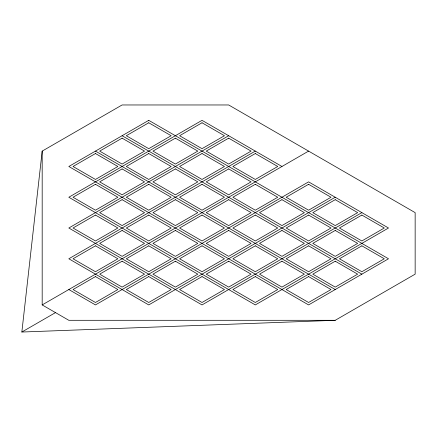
<?xml version="1.0" encoding="UTF-8"?>
<svg xmlns="http://www.w3.org/2000/svg" width="437" height="437" viewBox="0 0 437 437"><rect width="100%" height="100%" fill="white"/><g stroke="black" fill="none" stroke-linecap="round" stroke-linejoin="round"><path stroke-width="0.66" d="M21.85 332.033L42.181 151.109L122.103 104.967L228.666 104.967L415.15 212.633L415.15 274.152L335.228 320.299L21.85 332.033L55.499 312.608M228.666 135.727L68.822 228.01L202.025 304.917L361.869 212.633M255.306 151.109L68.822 258.775L148.744 304.917L335.228 197.251M42.181 151.109L42.181 304.917L308.588 151.109M335.228 320.299L68.822 320.299L42.181 304.917M281.947 166.486L202.025 120.344L68.822 197.251L255.306 304.917L388.509 228.01L308.588 181.868L95.463 304.917L68.822 289.534M122.103 135.727L361.869 274.152M95.463 151.109L335.228 289.534M148.744 120.344L68.822 166.486L308.588 304.917L388.509 258.775L148.744 120.344M95.463 153.534L73.028 166.486L95.463 179.443L117.897 166.486L95.463 153.534M122.103 138.158L99.669 151.109L122.103 164.061L144.538 151.109L122.103 138.158M148.744 122.775L126.309 135.727L148.744 148.678L171.178 135.727L148.744 122.775M95.463 184.299L73.028 197.251L95.463 210.202L117.897 197.251L95.463 184.299M122.103 168.917L99.669 181.868L122.103 194.82L144.538 181.868L122.103 168.917M148.744 153.534L126.309 166.486L148.744 179.443L171.178 166.486L148.744 153.534M175.384 138.158L152.95 151.109L175.384 164.061L197.819 151.109L175.384 138.158M202.025 122.775L179.591 135.727L202.025 148.678L224.46 135.727L202.025 122.775M95.463 215.059L73.028 228.01L95.463 240.962L117.897 228.01L95.463 215.059M122.103 199.676L99.669 212.633L122.103 225.585L144.538 212.633L122.103 199.676M148.744 184.299L126.309 197.251L148.744 210.202L171.178 197.251L148.744 184.299M175.384 168.917L152.95 181.868L175.384 194.82L197.819 181.868L175.384 168.917M202.025 153.534L179.591 166.486L202.025 179.443L224.46 166.486L202.025 153.534M228.666 138.158L206.231 151.109L228.666 164.061L251.1 151.109L228.666 138.158M95.463 245.823L73.028 258.775L95.463 271.727L117.897 258.775L95.463 245.823M122.103 230.441L99.669 243.393L122.103 256.344L144.538 243.393L122.103 230.441M148.744 215.059L126.309 228.01L148.744 240.962L171.178 228.01L148.744 215.059M175.384 199.676L152.95 212.633L175.384 225.585L197.819 212.633L175.384 199.676M202.025 184.299L179.591 197.251L202.025 210.202L224.46 197.251L202.025 184.299M228.666 168.917L206.231 181.868L228.666 194.82L251.1 181.868L228.666 168.917M255.306 153.534L232.872 166.486L255.306 179.443L277.741 166.486L255.306 153.534M95.463 276.583L73.028 289.534L95.463 302.486L117.897 289.534L95.463 276.583M122.103 261.2L99.669 274.152L122.103 287.109L144.538 274.152L122.103 261.2M148.744 245.823L126.309 258.775L148.744 271.727L171.178 258.775L148.744 245.823M175.384 230.441L152.95 243.393L175.384 256.344L197.819 243.393L175.384 230.441M202.025 215.059L179.591 228.01L202.025 240.962L224.46 228.01L202.025 215.059M228.666 199.676L206.231 212.633L228.666 225.585L251.1 212.633L228.666 199.676M255.306 184.299L232.872 197.251L255.306 210.202L277.741 197.251L255.306 184.299M148.744 276.583L126.309 289.534L148.744 302.486L171.178 289.534L148.744 276.583M175.384 261.2L152.95 274.152L175.384 287.109L197.819 274.152L175.384 261.2M202.025 245.823L179.591 258.775L202.025 271.727L224.46 258.775L202.025 245.823M228.666 230.441L206.231 243.393L228.666 256.344L251.1 243.393L228.666 230.441M255.306 215.059L232.872 228.01L255.306 240.962L277.741 228.01L255.306 215.059M281.947 199.676L259.512 212.633L281.947 225.585L304.381 212.633L281.947 199.676M308.588 184.299L286.153 197.251L308.588 210.202L331.022 197.251L308.588 184.299M202.025 276.583L179.591 289.534L202.025 302.486L224.46 289.534L202.025 276.583M228.666 261.2L206.231 274.152L228.666 287.109L251.1 274.152L228.666 261.2M255.306 245.823L232.872 258.775L255.306 271.727L277.741 258.775L255.306 245.823M281.947 230.441L259.512 243.393L281.947 256.344L304.381 243.393L281.947 230.441M308.588 215.059L286.153 228.01L308.588 240.962L331.022 228.01L308.588 215.059M335.228 199.676L312.794 212.633L335.228 225.585L357.663 212.633L335.228 199.676M255.306 276.583L232.872 289.534L255.306 302.486L277.741 289.534L255.306 276.583M281.947 261.2L259.512 274.152L281.947 287.109L304.381 274.152L281.947 261.2M308.588 245.823L286.153 258.775L308.588 271.727L331.022 258.775L308.588 245.823M335.228 230.441L312.794 243.393L335.228 256.344L357.663 243.393L335.228 230.441M361.869 215.059L339.434 228.01L361.869 240.962L384.303 228.01L361.869 215.059M308.588 276.583L286.153 289.534L308.588 302.486L331.022 289.534L308.588 276.583M335.228 261.2L312.794 274.152L335.228 287.109L357.663 274.152L335.228 261.2M361.869 245.823L339.434 258.775L361.869 271.727L384.303 258.775L361.869 245.823"/></g></svg>
